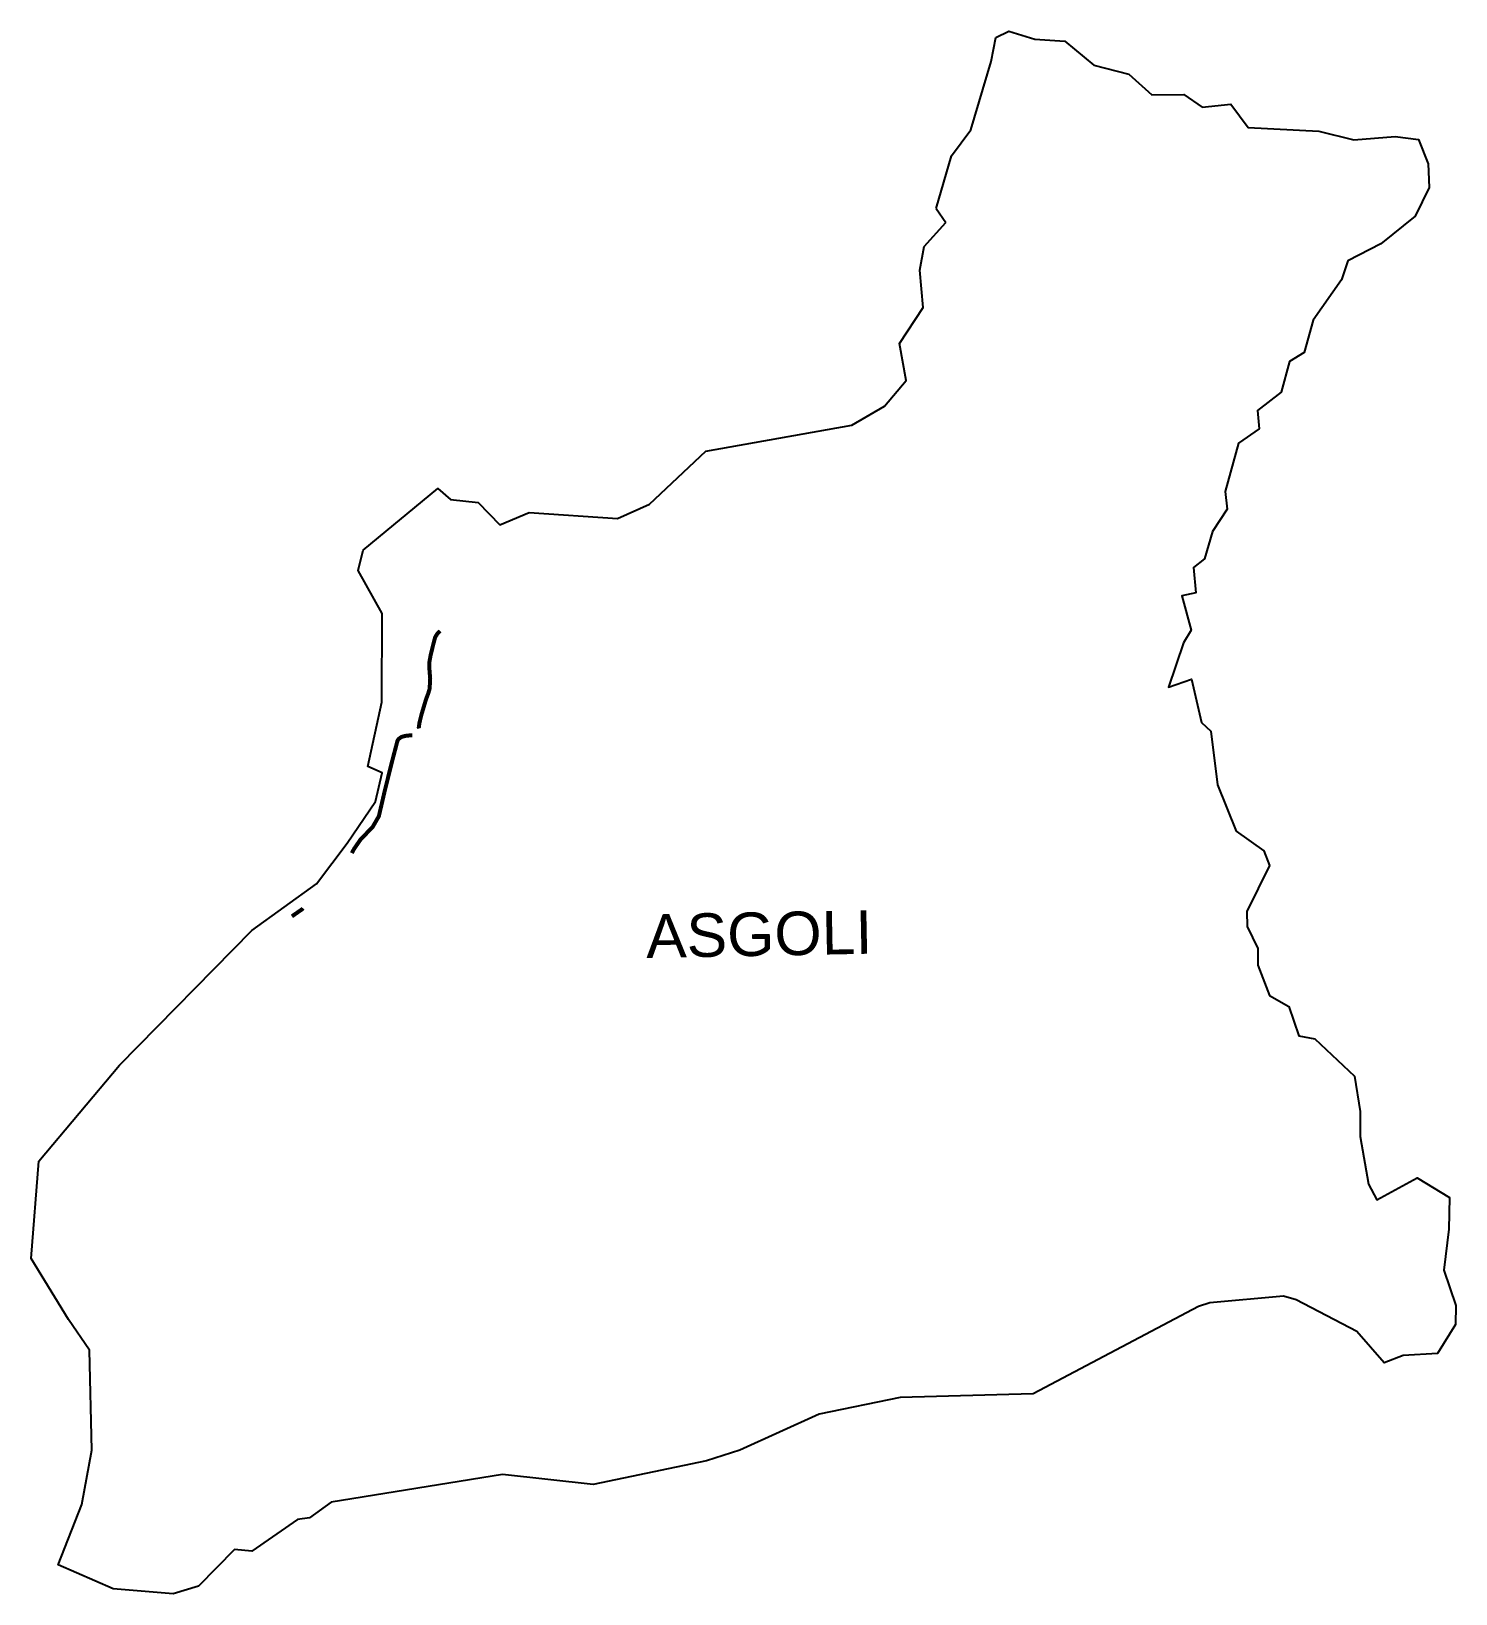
# Model space of a CAD drawing. Header units: metres. Extents: x 307199 to 310758, y 1929784 to 1933687.
import ezdxf

# ---------------------------------------------------------------- set-up
doc = ezdxf.new("R2010")
doc.units = ezdxf.units.M
for name, color, linetype in [('ARTIFICIALLY PROTECTED', 10, 'Continuous'), ('village', 3, 'Continuous'), ('VILLAGE NAME', 250, 'Continuous')]:
    doc.layers.add(name, color=color, linetype=linetype)
doc.styles.get("Standard").update_dxf_attribs({"font": 'calibri.ttf'})

msp = doc.modelspace()

# ---------------------------------------------------------------- linework, layer by layer
at = {"layer": 'ARTIFICIALLY PROTECTED', "const_width": 10, "flags": 128}
for points in [[(308167.9, 1931945.6), (308167.3, 1931948.2), (308168.9, 1931959.2), (308174, 1931980.2), (308185.3, 1932018), (308191, 1932033.3), (308194.4, 1932044.7), (308195.8, 1932069.6), (308193.7, 1932096.3), (308193.7, 1932110.6), (308196.8, 1932128), (308203.7, 1932156.3), (308208.2, 1932173.4), (308213.4, 1932181.9), (308217.7, 1932186.7), (308220.2, 1932189.4)], [(308000, 1931634.3), (308006, 1931645.3), (308021.6, 1931667.8), (308052.4, 1931700), (308067.6, 1931726.5), (308081.8, 1931787.6), (308099.1, 1931857.6), (308114.1, 1931914.9), (308116.8, 1931919), (308123.6, 1931924.1), (308133, 1931927), (308144.2, 1931928.2), (308151.5, 1931928.2)], [(307877.9, 1931496.4), (307875.7, 1931493.9), (307850.3, 1931476.2)]]:
    msp.add_lwpolyline(points, dxfattribs=at)
at = {"layer": 'village', "flags": 128}
msp.add_lwpolyline([(309460.3, 1933244.7), (309484.5, 1933209.3)], dxfattribs=at)
at = {"layer": 'village', "color": 3, "true_color": 0x00ff00}
for points in [[(309460.3, 1933244.7, 0), (309498.4, 1933376, 0), (309546.7, 1933441, 0), (309597.7, 1933612.1, 0), (309609.5, 1933672.1, 0), (309641.9, 1933687.5, 0), (309706.6, 1933667.7, 0), (309781.3, 1933663, 0), (309854.1, 1933602.5, 0), (309941.6, 1933580, 0), (309999.3, 1933528.6, 0), (310078.9, 1933529.3, 0), (310124.7, 1933497.7, 0), (310196.5, 1933505.1, 0), (310239.3, 1933447.1, 0), (310416.5, 1933437.9, 0), (310503.7, 1933416.3, 0), (310607.2, 1933424.8, 0), (310665.4, 1933416.9, 0), (310689.8, 1933356, 0), (310691.6, 1933297.5, 0), (310657, 1933225.1, 0), (310571.3, 1933156.1, 0), (310488.9, 1933113.5, 0), (310472.9, 1933066.6, 0), (310401.9, 1932965.8, 0), (310379.5, 1932885, 0), (310342.6, 1932862.1, 0), (310322.1, 1932785.8, 0), (310262.9, 1932740, 0), (310267.3, 1932694.5, 0), (310215.5, 1932658.6, 0), (310182.3, 1932537.4, 0), (310187.3, 1932493.4, 0), (310150.2, 1932437.5, 0), (310130.8, 1932369, 0), (310103, 1932347.9, 0), (310109.2, 1932284.6, 0), (310073.7, 1932276.9, 0), (310097.2, 1932191, 0), (310077.8, 1932159.2, 0), (310041, 1932049, 0), (310098.5, 1932068.6, 0), (310122.9, 1931960.5, 0), (310146.5, 1931939.2, 0), (310162.9, 1931804.7, 0), (310209.5, 1931688.6, 0), (310279, 1931639.8, 0), (310293.2, 1931603.2, 0), (310236, 1931488.6, 0), (310236.9, 1931450.6, 0), (310264, 1931395.8, 0), (310263.8, 1931354, 0), (310292.9, 1931278.8, 0), (310341.3, 1931250.8, 0), (310366.7, 1931177.5, 0), (310406, 1931170.2, 0), (310505, 1931076.7, 0), (310519.4, 1930989, 0), (310519.4, 1930926.5, 0), (310540.3, 1930807.2, 0), (310561.6, 1930767.7, 0), (310662, 1930822.7, 0), (310743, 1930774, 0), (310741.5, 1930694.5, 0), (310728.7, 1930591.9, 0), (310758.4, 1930503.6, 0)], [(310758.4, 1930503.6, 0), (310757.4, 1930456.7, 0), (310713.2, 1930384.1, 0), (310626.6, 1930379, 0), (310579.7, 1930360.7, 0), (310511.3, 1930439, 0), (310359.7, 1930518.2, 0), (310327.8, 1930527.4, 0), (310144.1, 1930510.3, 0), (310115.4, 1930501.3, 0), (309702.7, 1930283.6, 0), (309370.4, 1930274.5, 0), (309168, 1930232.9, 0), (308969.5, 1930142.3, 0), (308886, 1930115.8, 0), (308602.7, 1930056.7, 0), (308376.2, 1930081.5, 0), (307948.1, 1930013, 0), (307894.1, 1929973.9, 0), (307863.9, 1929969.5, 0), (307750.5, 1929890.6, 0), (307707.1, 1929894, 0), (307616.6, 1929802.8, 0), (307553.8, 1929783.8, 0), (307404, 1929796.4, 0), (307266.6, 1929856.4, 0), (307325.6, 1930006.4, 0), (307350.7, 1930142.8, 0), (307344.7, 1930392.6, 0), (307291.7, 1930469.1, 0), (307199, 1930621.4, 0), (307218.2, 1930864.2, 0), (307419.1, 1931104.2, 0), (307749.8, 1931440.6, 0), (307912.1, 1931557.7, 0), (307988.8, 1931659.4, 0), (308059.1, 1931763.2, 0), (308076, 1931834.6, 0), (308040, 1931850.5, 0), (308074.9, 1932011.3, 0), (308075.7, 1932232.7, 0), (308015.9, 1932340.6, 0), (308028.6, 1932391.3, 0), (308214.6, 1932545.5, 0), (308246.9, 1932517.5, 0), (308315.5, 1932510, 0), (308369.7, 1932454.1, 0), (308443.3, 1932485.2, 0), (308664.2, 1932470.3, 0), (308743.5, 1932506, 0), (308884.8, 1932638.1, 0), (309249.1, 1932703.1, 0), (309331.2, 1932751.2, 0), (309385.5, 1932815.3, 0), (309368.1, 1932907.7, 0), (309427.8, 1932997.4, 0), (309419.6, 1933090.2, 0), (309430.1, 1933150.1, 0), (309484.5, 1933209.3, 0)]]:
    msp.add_polyline3d(points, dxfattribs=at)

# ---------------------------------------------------------------- texts
at = {"layer": 'VILLAGE NAME', "insert": (308734, 1931480.8), "char_height": 108.748, "attachment_point": 1, "rotation": 1.1028}
msp.add_mtext_dynamic_manual_height_columns('{\\fArial|b0|i0|c0|p34;ASGOLI}', width=1571.314, gutter_width=543.7, heights=[0], dxfattribs=at)

doc.saveas('drawing.dxf')
